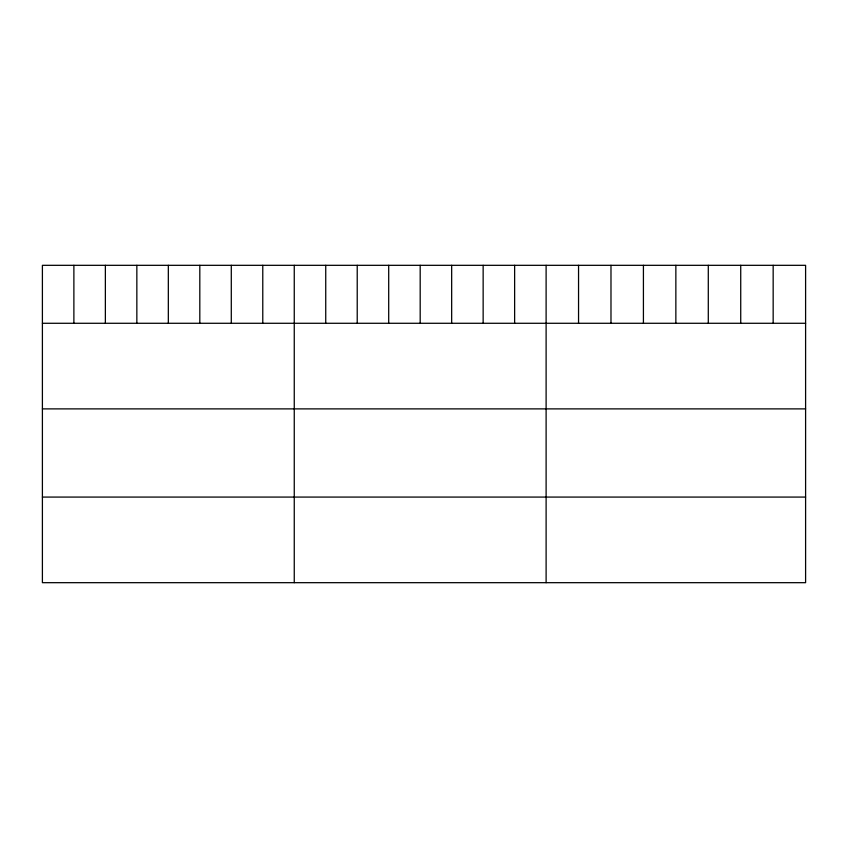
<?xml version="1.0" encoding="UTF-8"?>
<svg xmlns="http://www.w3.org/2000/svg" width="848" height="848" viewBox="0 0 848 848"><rect width="100%" height="100%" fill="white"/><g stroke="black" fill="none" stroke-linecap="round" stroke-linejoin="round"><path stroke-width="1.27" d="M805.6 323.279L805.6 582.682L42.4 582.682L42.4 265.318L805.6 265.318L805.6 323.279L42.4 323.279M42.4 408.884L805.6 408.884M42.4 497.076L805.6 497.076M773.164 265.318L773.164 323.279M740.728 265.318L740.728 323.279M708.292 265.318L708.292 323.279M675.856 265.318L675.856 323.279M643.42 265.318L643.42 323.279M610.984 265.318L610.984 323.279M578.548 265.318L578.548 323.279M546.112 265.318L546.112 582.682M514.63 265.318L514.63 323.279M483.148 265.318L483.148 323.279M451.666 265.318L451.666 323.279M420.184 265.318L420.184 323.279M388.702 265.318L388.702 323.279M357.22 265.318L357.22 323.279M325.738 265.318L325.738 323.279M294.256 265.318L294.256 582.682M262.774 265.318L262.774 323.279M231.292 265.318L231.292 323.279M199.81 265.318L199.81 323.279M168.328 265.318L168.328 323.279M136.846 265.318L136.846 323.279M105.364 265.318L105.364 323.279M73.882 265.318L73.882 323.279"/></g></svg>
